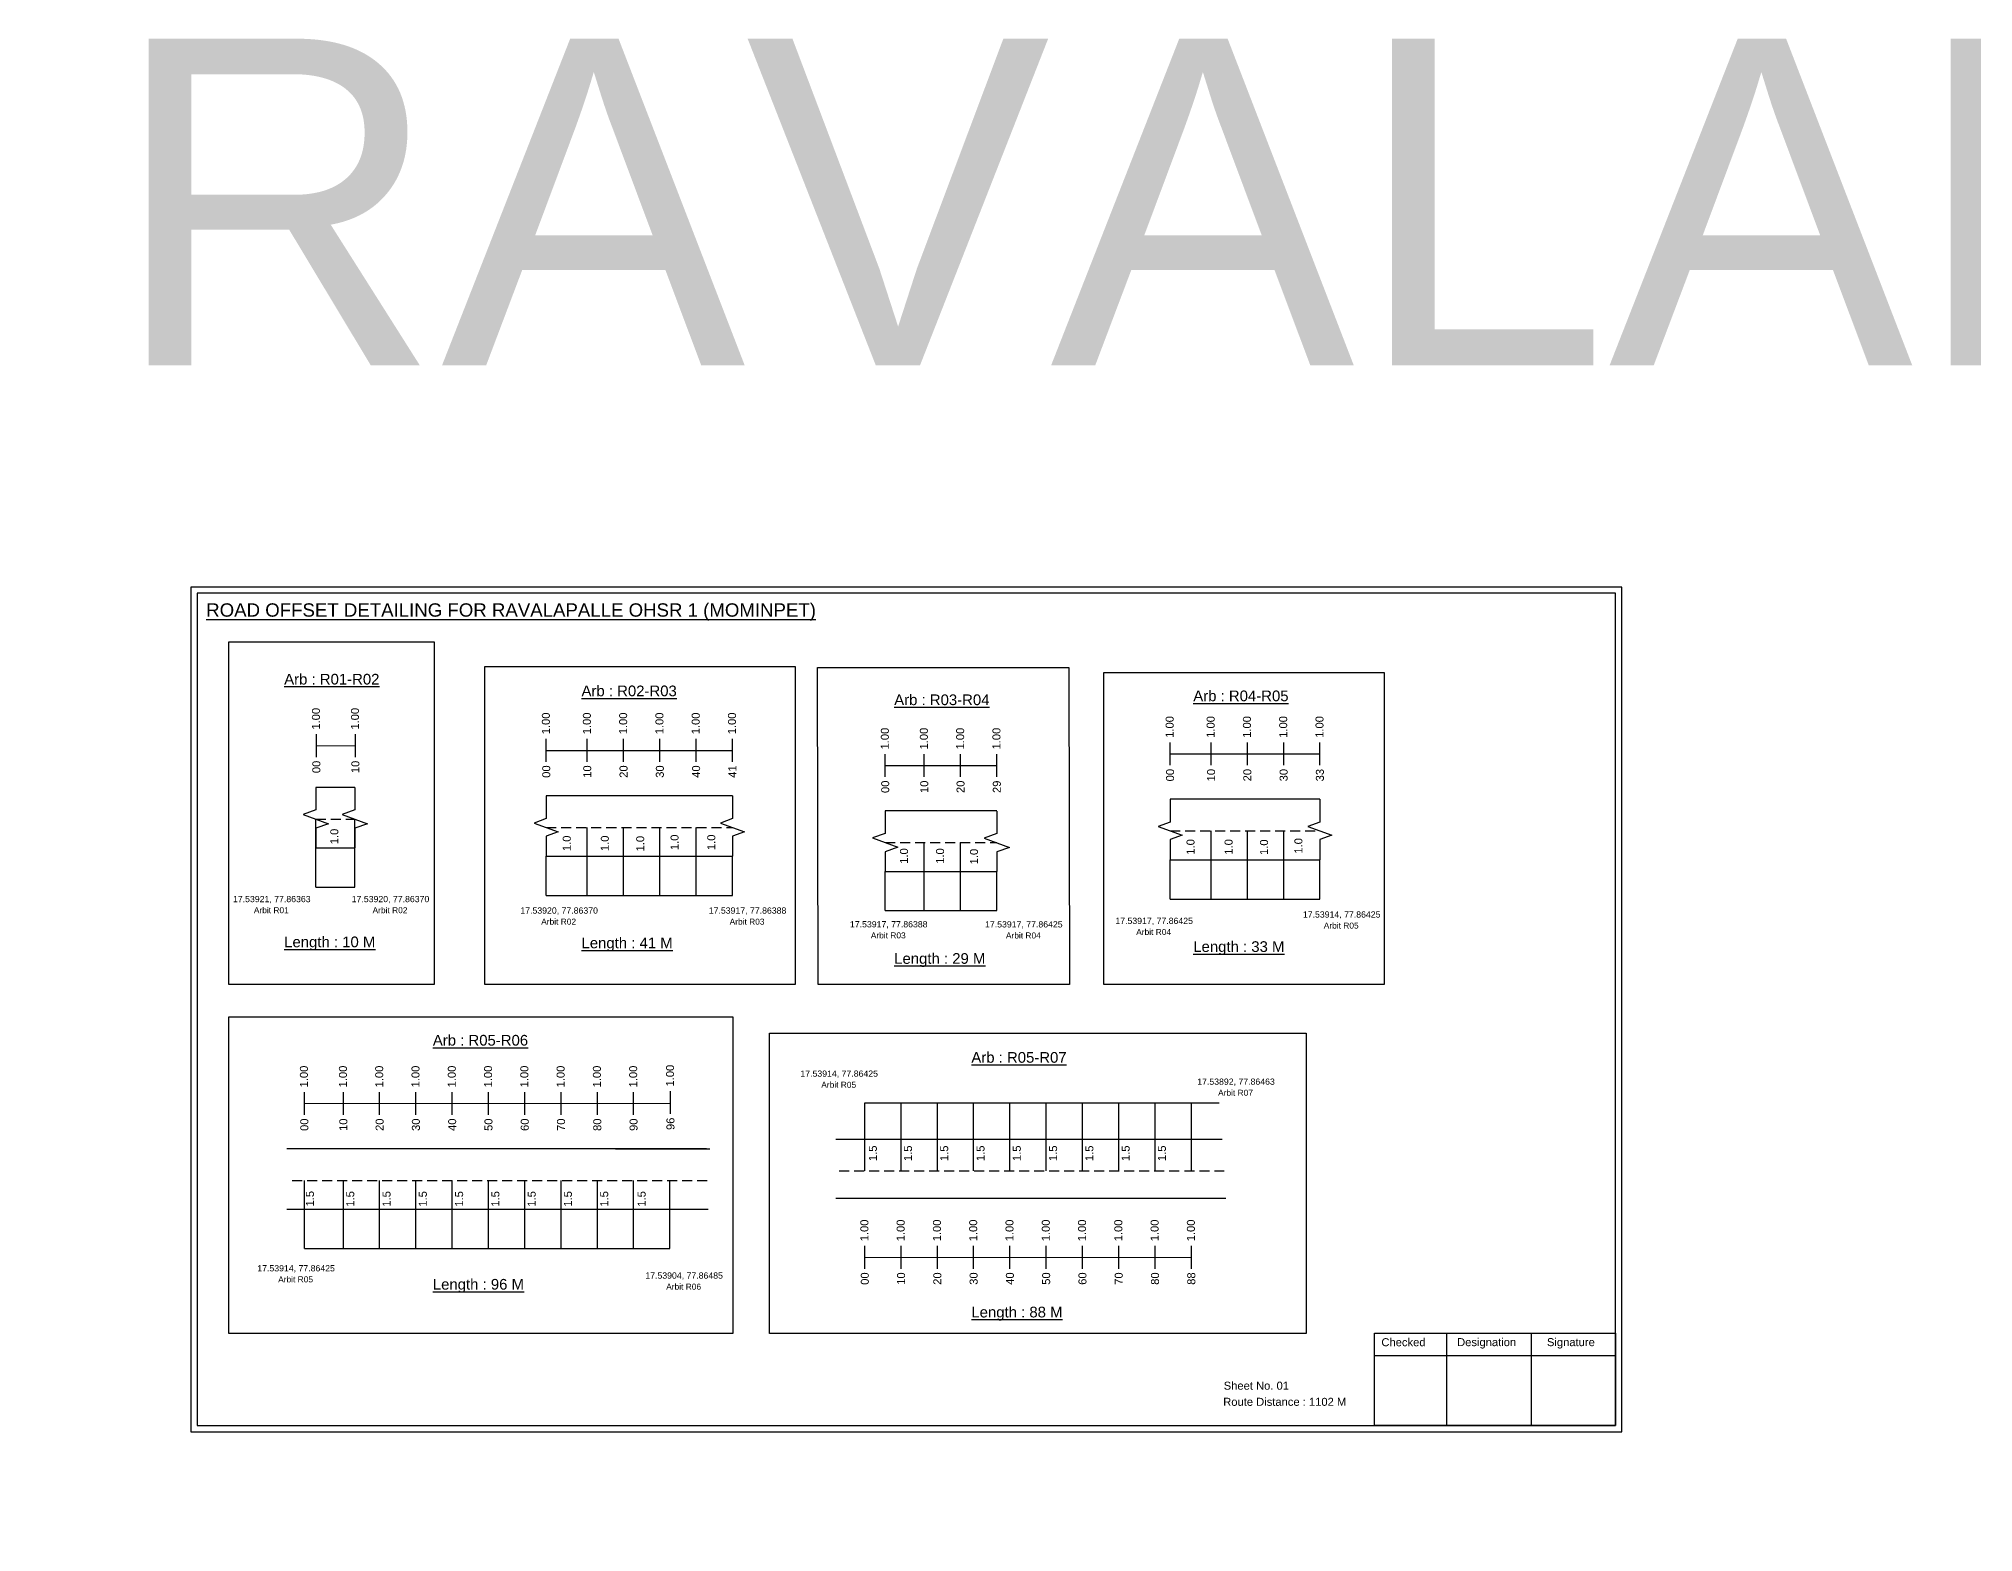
# Model space of a CAD drawing. Header units: inches. Extents: x 740 to 2793, y 71 to 1323.
# Drawn here: x 740 to 1465, y 71 to 631 of the extents above; entities that cross this region are included whole.
import ezdxf

# ---------------------------------------------------------------- set-up
doc = ezdxf.new("R2010")
doc.units = ezdxf.units.IN
doc.header["$MEASUREMENT"] = 0
doc.linetypes.add('DASHED2', pattern=[0.375, 0.25, -0.125])
doc.layers.add('PDF_Geometry', color=7, linetype='Continuous')
doc.layers.add('PDF_Text', color=5, linetype='Continuous')
doc.styles.add('PDF Arial', font='arial.ttf')
doc.styles.get("Standard").update_dxf_attribs({"font": 'arial.ttf'})

msp = doc.modelspace()

# ---------------------------------------------------------------- linework, layer by layer
at = {"color": 217, "true_color": 0x93278f}
for p, q in [((843.64, 361.7), (843.64, 370.26)), ((858.27, 361.7), (858.27, 370.26)), ((843.64, 365.98), (858.27, 365.99)), ((929.82, 359.95), (929.82, 368.51)), ((929.82, 364.22), (999.59, 364.22)), ((945.19, 359.95), (945.19, 368.51)), ((958.79, 359.95), (958.79, 368.51)), ((972.39, 359.95), (972.39, 368.51)), ((985.99, 359.95), (985.99, 368.51)), ((999.59, 359.95), (999.59, 368.51)), ((1056.89, 354.26), (1056.89, 362.82)), ((1071.52, 354.26), (1071.52, 362.82)), ((1085.12, 354.26), (1085.12, 362.82)), ((1098.72, 354.26), (1098.72, 362.82)), ((1163.67, 358.62), (1163.67, 367.18)), ((1163.67, 362.89), (1219.84, 362.89)), ((1179.04, 358.62), (1179.04, 367.18)), ((1192.64, 358.62), (1192.64, 367.18)), ((1206.24, 358.62), (1206.24, 367.18)), ((1219.84, 358.62), (1219.84, 367.18)), ((1056.89, 358.54), (1098.72, 358.54)), ((839.12, 227.56), (839.12, 236.11)), ((853.75, 227.56), (853.75, 236.11)), ((867.35, 227.56), (867.35, 236.11)), ((880.95, 227.56), (880.95, 236.11)), ((894.55, 227.56), (894.55, 236.11)), ((908.15, 227.56), (908.15, 236.11)), ((921.75, 227.56), (921.75, 236.11)), ((935.35, 227.56), (935.35, 236.11)), ((948.95, 227.56), (948.95, 236.11)), ((962.55, 227.56), (962.55, 236.11)), ((976.38, 227.88), (976.38, 236.44)), ((839.12, 231.83), (976.38, 231.91)), ((1049.22, 169.86), (1049.22, 178.41)), ((1049.22, 174.13), (1171.62, 174.15)), ((1062.82, 169.86), (1062.82, 178.41)), ((1076.42, 169.86), (1076.42, 178.41)), ((1090.02, 169.86), (1090.02, 178.41)), ((1103.62, 169.86), (1103.62, 178.41)), ((1117.22, 169.86), (1117.22, 178.41)), ((1130.82, 169.86), (1130.82, 178.41)), ((1144.42, 169.86), (1144.42, 178.41)), ((1158.02, 169.86), (1158.02, 178.41)), ((1171.62, 169.86), (1171.62, 178.41))]:
    msp.add_line(p, q, dxfattribs=at)
for p, q in [((858.07, 350.34), (843.44, 350.34)), ((999.59, 347.23), (929.82, 347.23)), ((1098.72, 341.54), (1056.89, 341.54)), ((1219.84, 345.9), (1163.67, 345.9)), ((843.44, 312.92), (843.44, 338.46)), ((858.07, 312.92), (858.07, 338.46)), ((945.19, 309.81), (945.19, 335.35)), ((958.79, 309.81), (958.79, 335.35)), ((972.39, 309.81), (972.39, 335.35)), ((985.99, 309.81), (985.99, 335.35)), ((1179.04, 308.48), (1179.04, 334.02)), ((1192.64, 308.48), (1192.64, 334.02)), ((1206.24, 308.48), (1206.24, 334.02)), ((843.44, 327.66), (858.07, 327.66)), ((1071.52, 304.12), (1071.52, 329.65)), ((1085.12, 304.12), (1085.12, 329.65)), ((929.82, 324.54), (999.59, 324.54)), ((929.82, 309.81), (929.82, 324.54)), ((999.59, 309.81), (999.59, 324.54)), ((1163.67, 323.21), (1219.84, 323.21)), ((1163.67, 308.48), (1163.67, 323.21)), ((1219.84, 308.48), (1219.84, 323.21)), ((1056.89, 318.85), (1082.45, 318.85)), ((1056.89, 304.12), (1056.89, 318.85)), ((1082.45, 318.85), (1098.72, 318.85)), ((1098.72, 304.12), (1098.72, 318.85)), ((1049.22, 206.56), (1049.22, 232.09)), ((1062.82, 206.56), (1062.82, 232.09)), ((1076.42, 206.56), (1076.42, 232.09)), ((1090.02, 206.56), (1090.02, 232.09)), ((1103.62, 206.56), (1103.62, 232.09)), ((1117.22, 206.56), (1117.22, 232.09)), ((1130.82, 206.56), (1130.82, 232.09)), ((1144.42, 206.56), (1144.42, 232.09)), ((1158.02, 206.56), (1158.02, 232.09)), ((1171.62, 206.56), (1171.62, 232.09)), ((1038.35, 218.44), (1183.13, 218.44)), ((989.81, 214.83), (832.57, 214.83)), ((955.81, 214.83), (991.06, 214.83)), ((839.12, 177.41), (839.12, 202.95)), ((853.75, 177.41), (853.75, 202.95)), ((867.35, 177.41), (867.35, 202.95)), ((880.95, 177.41), (880.95, 202.95)), ((894.55, 177.41), (894.55, 202.95)), ((908.15, 177.41), (908.15, 202.95)), ((921.75, 177.41), (921.75, 202.95)), ((935.35, 177.41), (935.35, 202.95)), ((948.95, 177.41), (948.95, 202.95)), ((962.55, 177.41), (962.55, 202.95)), ((976.15, 177.41), (976.15, 202.95)), ((1184.55, 196.25), (1038.35, 196.25)), ((832.57, 192.15), (864.68, 192.15)), ((864.68, 192.15), (990.5, 192.15))]:
    msp.add_line(p, q)
at = {"linetype": 'DASHED2', "ltscale": 15}
for p, q in [((843.44, 338.46), (858.07, 338.46)), ((929.82, 335.35), (999.59, 335.35)), ((1163.67, 334.02), (1219.84, 334.02)), ((1056.89, 329.65), (1098.72, 329.65)), ((1039.62, 206.56), (1183.98, 206.56)), ((834.5, 202.95), (990.8, 202.95))]:
    msp.add_line(p, q, dxfattribs=at)
at = {"color": 5}
for p, q in [((843.44, 312.92), (858.07, 312.92)), ((929.82, 309.81), (999.59, 309.81)), ((1163.67, 308.48), (1219.84, 308.48)), ((1056.89, 304.12), (1098.72, 304.12)), ((1049.22, 232.09), (1182, 232.09)), ((839.12, 177.41), (976.15, 177.41))]:
    msp.add_line(p, q, dxfattribs=at)
for points in [[(810.85, 404.89), (887.78, 404.89), (887.78, 276.44), (810.85, 276.44)], [(906.72, 395.65), (1023.07, 395.65), (1023.07, 276.44), (906.72, 276.44)], [(1031.43, 395.26), (1125.67, 395.26), (1125.95, 276.44), (1031.71, 276.44)], [(1138.77, 393.45), (1243.94, 393.45), (1243.94, 276.44), (1138.77, 276.44)], [(810.85, 264.36), (999.77, 264.36), (999.77, 145.54), (810.85, 145.54)], [(1013.45, 258.22), (1214.69, 258.22), (1214.69, 145.54), (1013.45, 145.54)]]:
    msp.add_lwpolyline(points, close=True)
at = {"linetype": 'Continuous'}
for points in [[(843.44, 350.34), (843.44, 341.91), (838.7, 340.19), (848.18, 336.73), (843.44, 335.01), (843.44, 327.66)], [(858.07, 350.34), (858.07, 341.91), (853.33, 340.19), (862.81, 336.73), (858.07, 335.01), (858.07, 327.66)], [(929.82, 347.23), (929.82, 338.62), (925.33, 336.98), (934.32, 333.71), (929.82, 332.07), (929.82, 324.54)], [(999.59, 347.23), (999.59, 338.62), (995.1, 336.98), (1004.09, 333.71), (999.59, 332.07), (999.59, 324.54)], [(1056.89, 341.54), (1056.89, 333.1), (1052.15, 331.38), (1061.63, 327.93), (1056.89, 326.2), (1056.89, 318.85)], [(1098.72, 341.46), (1098.72, 333.03), (1093.98, 331.3), (1103.46, 327.85), (1098.72, 326.12), (1098.72, 318.77)], [(1163.67, 345.9), (1163.67, 337.29), (1159.17, 335.65), (1168.16, 332.38), (1163.67, 330.74), (1163.67, 323.21)], [(1219.84, 345.9), (1219.84, 337.29), (1215.34, 335.65), (1224.33, 332.38), (1219.84, 330.74), (1219.84, 323.21)], [(1219.84, 345.9), (1219.84, 337.29), (1215.34, 335.65), (1224.33, 332.38), (1219.84, 330.74), (1219.84, 323.21)]]:
    msp.add_lwpolyline(points, dxfattribs=at)
msp.add_arc((769.53, 101.03), 30, 0, 0)
at = {"layer": 'PDF_Geometry'}
for points in [[(796.55, 425.43), (796.55, 108.72), (1333.02, 108.72), (1333.02, 425.43)], [(798.88, 423.1), (798.88, 111.13), (1330.61, 111.13), (1330.61, 423.1)]]:
    msp.add_lwpolyline(points, close=True, dxfattribs=at)
at = {"layer": 'PDF_Geometry', "color": 242, "true_color": 0xcc1f26}
msp.add_lwpolyline([(1330.61, 111.04), (1240.26, 111.04), (1240.26, 145.65), (1330.61, 145.65)], close=True, dxfattribs=at)
for points in [[(1267.24, 145.65), (1267.24, 111.04)], [(1298.97, 145.65), (1298.97, 111.04)], [(1240.26, 137.28), (1330.61, 137.28)]]:
    msp.add_lwpolyline(points, dxfattribs=at)

# ---------------------------------------------------------------- texts
for s, height, p in [('RAVALAPALLE ', 122.5352, (766.77, 508.53)), ('Sheet No. 01', 3, (1183.76, 124.51)), ('Route Distance : 1102 M', 3, (1183.57, 118.46))]:
    msp.add_text(s, height=height).set_placement(p)
at = {"color": 242, "true_color": 0xcd2027}
for s, height, p in [('%%UROAD OFFSET DETAILING FOR RAVALAPALLE OHSR 1 (MOMINPET)', 5, (802.33, 414.35)), ('%%UArb : R01-R02', 4, (831.56, 388.91)), ('%%UArb : R02-R03', 4, (943.02, 384.52)), ('%%UArb : R03-R04', 4, (1060.24, 381.19)), ('%%UArb : R04-R05', 4, (1172.35, 382.65)), ('%%ULength : 10 M', 4, (831.56, 290.41)), ('%%ULength : 41 M', 4, (943.02, 290.02)), ('%%ULength : 33 M', 4, (1172.35, 288.65)), ('%%ULength : 29 M', 4, (1060.24, 284.19)), ('%%UArb : R05-R06', 4, (887.29, 253.53)), ('%%UArb : R05-R07', 4, (1089.16, 247.1)), ('%%ULength : 96 M', 4, (887.29, 162.03)), ('%%ULength : 88 M', 4, (1089.16, 151.6))]:
    msp.add_text(s, height=height, dxfattribs=at).set_placement(p)
at = {"color": 217, "true_color": 0x93278f}
for s, p in [('1.00', (844.96, 372)), ('1.00', (859.59, 372)), ('1.00', (931.15, 370.25)), ('1.00', (946.52, 370.25)), ('1.00', (960.12, 370.25)), ('1.00', (973.72, 370.25)), ('1.00', (987.32, 370.25)), ('1.00', (1000.92, 370.25)), ('1.00', (1058.22, 364.55)), ('1.00', (1072.85, 364.55)), ('1.00', (1086.45, 364.55)), ('1.00', (1100.05, 364.55)), ('1.00', (1164.99, 368.92)), ('1.00', (1180.36, 368.92)), ('1.00', (1193.96, 368.92)), ('1.00', (1207.56, 368.92)), ('1.00', (1221.16, 368.92)), ('00', (845.11, 355.68)), ('10', (859.74, 355.68)), ('00', (931.3, 353.93)), ('10', (946.67, 353.93)), ('20', (960.27, 353.93)), ('30', (973.87, 353.93)), ('40', (987.47, 353.93)), ('41', (1001.07, 353.93)), ('00', (1165.14, 352.6)), ('10', (1180.51, 352.6)), ('20', (1194.11, 352.6)), ('30', (1207.71, 352.6)), ('33', (1221.31, 352.6)), ('00', (1058.37, 348.23)), ('10', (1073, 348.23)), ('20', (1086.6, 348.23)), ('29', (1100.2, 348.23)), ('1.00', (840.45, 237.85)), ('1.00', (855.08, 237.85)), ('1.00', (868.68, 237.85)), ('1.00', (882.28, 237.85)), ('1.00', (895.88, 237.85)), ('1.00', (909.48, 237.85)), ('1.00', (923.08, 237.85)), ('1.00', (936.68, 237.85)), ('1.00', (950.28, 237.85)), ('1.00', (963.88, 237.85)), ('1.00', (977.7, 238.18)), ('00', (840.6, 221.53)), ('10', (855.23, 221.53)), ('20', (868.83, 221.53)), ('30', (882.43, 221.53)), ('40', (896.03, 221.53)), ('50', (909.63, 221.53)), ('60', (923.23, 221.53)), ('70', (936.83, 221.53)), ('80', (950.43, 221.53)), ('90', (964.03, 221.53)), ('96', (977.85, 221.86)), ('1.00', (1050.55, 180.15)), ('1.00', (1064.15, 180.15)), ('1.00', (1077.75, 180.15)), ('1.00', (1091.35, 180.15)), ('1.00', (1104.95, 180.15)), ('1.00', (1118.55, 180.15)), ('1.00', (1132.15, 180.15)), ('1.00', (1145.75, 180.15)), ('1.00', (1159.35, 180.15)), ('1.00', (1172.95, 180.15)), ('00', (1050.7, 163.83)), ('10', (1064.3, 163.83)), ('20', (1077.9, 163.83)), ('30', (1091.5, 163.83)), ('40', (1105.1, 163.83)), ('50', (1118.7, 163.83)), ('60', (1132.3, 163.83)), ('70', (1145.9, 163.83)), ('80', (1159.5, 163.83)), ('88', (1173.1, 163.83))]:
    msp.add_text(s, height=3, rotation=90, dxfattribs=at).set_placement(p)
for s, p in [('1.0', (851.84, 329.02)), ('1.0', (938.98, 326.45)), ('1.0', (953.25, 326.45)), ('1.0', (966.51, 326.33)), ('1.0', (979.4, 326.83)), ('1.0', (993.17, 326.83)), ('1.0', (1065.4, 321.69)), ('1.0', (1078.92, 321.69)), ('1.0', (1091.64, 321.49)), ('1.0', (1172.82, 325.12)), ('1.0', (1187.09, 325.12)), ('1.0', (1200.36, 325)), ('1.0', (1213.25, 325.5)), ('1.5', (1053.73, 210.23)), ('1.5', (1066.89, 210.23)), ('1.5', (1080.49, 210.23)), ('1.5', (1094.09, 210.23)), ('1.5', (1107.69, 210.23)), ('1.5', (1121.29, 210.23)), ('1.5', (1134.89, 210.23)), ('1.5', (1148.49, 210.23)), ('1.5', (1162.09, 210.23)), ('1.5', (842.72, 193.2)), ('1.5', (857.82, 193.14)), ('1.5', (871.42, 193.14)), ('1.5', (885.02, 193.14)), ('1.5', (898.62, 193.14)), ('1.5', (912.22, 193.14)), ('1.5', (925.82, 193.14)), ('1.5', (939.42, 193.14)), ('1.5', (953.02, 193.14)), ('1.5', (967.05, 193.14))]:
    msp.add_text(s, height=3, rotation=90).set_placement(p)
at = {"color": 5}
for s, height, p in [('17.53921, 77.86363', 2.34, (812.37, 307.3)), ('Arbit R01', 2.246, (820.19, 303.17)), ('17.53920, 77.86370', 2.34, (856.87, 307.3)), ('Arbit R02', 2.246, (864.69, 303.17)), ('17.53920, 77.86370', 2.34, (920.09, 303)), ('17.53917, 77.86388', 2.34, (990.72, 302.99)), ('Arbit R02', 2.246, (927.91, 298.88)), ('Arbit R03', 2.246, (998.54, 298.87)), ('17.53917, 77.86388', 2.34, (1043.65, 297.84)), ('17.53917, 77.86425', 2.34, (1094.29, 297.82)), ('17.53917, 77.86425', 2.34, (1143.14, 299.13)), ('Arbit R04', 2.246, (1150.96, 295)), ('17.53914, 77.86425', 2.34, (1213.44, 301.52)), ('Arbit R05', 2.246, (1221.26, 297.4)), ('Arbit R03', 2.246, (1051.47, 293.72)), ('Arbit R04', 2.246, (1102.11, 293.69)), ('17.53914, 77.86425', 2.34, (1025.07, 241.84)), ('Arbit R05', 2.246, (1032.89, 237.71)), ('17.53892, 77.86463', 2.34, (1173.83, 238.83)), ('Arbit R07', 2.246, (1181.65, 234.7)), ('17.53914, 77.86425', 2.34, (821.48, 168.86)), ('Arbit R05', 2.246, (829.3, 164.74)), ('17.53904, 77.86485', 2.34, (966.94, 166.14)), ('Arbit R06', 2.246, (974.76, 162.01))]:
    msp.add_text(s, height=height, dxfattribs=at).set_placement(p)
at = {"layer": 'PDF_Text', "color": 7, "attachment_point": 7, "style": 'PDF Arial'}
for s, insert, char_height in [('Checked', (1242.87, 140.76), 3.001), ('Designation', (1271.25, 139.93), 3.0006), ('Signature', (1304.93, 139.93), 3.001)]:
    msp.add_mtext(s, dxfattribs=dict(at, insert=insert, char_height=char_height))

doc.saveas('drawing.dxf')
